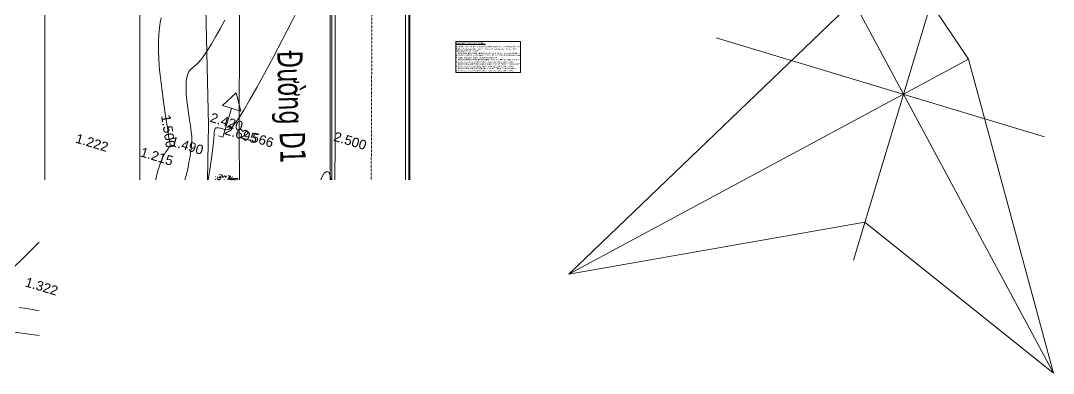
# Model space of a CAD drawing. Header units: millimetres. Extents: x -24439 to 198341, y -52871 to 149926.
# Drawn here: x 133276 to 198341, y -15958 to 6246 of the extents above; entities that cross this region are included whole.
import ezdxf

# ---------------------------------------------------------------- set-up
doc = ezdxf.new("R2010")
doc.units = ezdxf.units.MM
doc.linetypes.add('IMPORT-TNM', pattern=[22.86, 12.7, -5.08, 0, -5.08])
doc.linetypes.add('NET VAN', pattern=[1.06, 0.53, -0.53])
for name, color, linetype, lineweight in [('A-DETL-GENF-2', 9, 'NET VAN', 9), ('A-DETL-THIN-2', 151, 'Continuous', 18), ('A-FLOR', 192, 'Continuous', 9), ('G-ANNO-TEXT-1', 7, 'Continuous', 9), ('G-IMPT-1', 9, 'Continuous', 9), ('G-IMPT-5', 9, 'IMPORT-TNM', 9), ('G-IMPT-6', 7, 'Continuous', 9), ('HOA GIO_TIEN GIANG_dwg-1', 250, 'Continuous', 18), ('TEXT', 7, 'Continuous', 9), ('TEXT-1', 7, 'Continuous', 18)]:
    doc.layers.add(name, color=color, linetype=linetype, lineweight=lineweight)
doc.styles.add('Arial_1', font='arial_0.ttf', dxfattribs={"height": 600})
doc.styles.add('Arial_10', font='arial_0.ttf', dxfattribs={"width": 0.95, "height": 87.5})
doc.styles.add('Arial_5', font='arial_0.ttf', dxfattribs={"height": 5335.983317})
doc.styles.add('Arial_B', font='arialbd_0.ttf', dxfattribs={"width": 0.95, "height": 105})
doc.styles.add('Tahoma', font='tahoma_0.ttf', dxfattribs={"width": 0.75, "height": 1600})

# ---------------------------------------------------------------- blocks, each defined once
blk = doc.blocks.new('NCV_TKCS_251209_TONG THE HIEN TRANG SAN DUONG - NCV_TKCS_HIEN TRANG_251209a_dwg_TG-1613000-TKCS_MB ĐỊNH VỊ CAO ĐỘ THIẾT KẾ')
at = {"layer": 'G-IMPT-1', "flags": 128}
blk.add_lwpolyline([(-606, 1894), (606, 1894), (0, 2923)], close=True, dxfattribs=at)
blk.add_lwpolyline([(0, 1894), (0, 0), (-290, 0)], dxfattribs=at)
blk = doc.blocks.new('NCV_TKCS_251209_TONG THE HIEN TRANG SAN DUONG - NCV_TKCS_HIEN TRANG_251209a_dwg_CX-V314-TKCS_MB ĐỊNH VỊ CAO ĐỘ THIẾT KẾ')
at = {"layer": 'G-IMPT-1'}
blk.add_circle((-788, 6828), 9.72, dxfattribs=at)
for centre, radius, start, end in [((-1679, 6555), 12.1, 243.66202, 126.7256), ((-1485, 6561), 32, 162.57399, 300.10498), ((-1301, 6567), 38.3, 60.915, 157.1357), ((-1318, 6879), 29.3, 252.298, 14.76199), ((-1291, 6541), 10.3, 354.80701, 174.80745), ((-1258, 6826), 59.6, 55.747, 100.7172), ((-1260, 6633), 11.4, 20.151, 149.4583), ((-1214, 6563), 13.1, 352.604, 179.22812), ((-1189, 6718), 43.6, 234.98099, 288.758), ((-1113, 6361), 185, 88.9678, 108.2633), ((-1146, 6613), 30.3, 247.62601, 321.86099), ((-1133, 6858), 10.5, 6.33899, 163.2699), ((-1005, 7317), 644, 259.43601, 265.952), ((-1080, 6894), 10.9, 301.38499, 120.5422), ((-938, 6834), 68.1, 189.10101, 240.28998), ((-952, 6630), 29.9, 32.73401, 113.8693), ((-957, 6768), 20.9, 325.345, 49.843), ((-880, 6762), 24.6, 223.746, 309.893), ((-898, 6743), 33.7, 1.20595, 73.60395), ((-781, 7032), 135, 232.086, 259.30499), ((-862, 6799), 21.9, 301.129, 19.56299), ((-766, 6496), 47.7, 4.198, 63.183), ((-732, 6807), 48.9, 52.34, 100.8761), ((-698, 6777), 29, 25.707, 108.62569), ((-641, 6917), 81.8, 240.64999, 279.78598), ((-657, 6762), 31.3, 341.80099, 118.5875), ((-599, 6875), 62.6, 64.409, 97.6458), ((-406, 7015), 28.5, 11.55101, 113.1588), ((-367, 6577), 22.7, 89.424, 161.08247), ((-355, 7150), 131, 259.90701, 287.02901), ((-364, 6649), 11.4, 140.79099, 272.336), ((-428, 6565), 70.3, 22.14563, 30), ((-319, 6630), 20.2, 41.17999, 179.26844), ((-273, 6949), 64.8, 204.793, 241.51199), ((-309, 6785), 13.8, 284.873, 197.01898), ((-276, 7053), 49.6, 214.775, 307.27901), ((-271, 6798), 99.4, 67.659, 109.327), ((-285, 6737), 11.6, 185.79001, 22.28299), ((-252, 6945), 7.86, 155.48901, 10.258), ((-196, 6409), 606, 88.42139, 94.7615), ((-217, 6826), 23.2, 159.05601, 248.203), ((-205, 6854), 46.3, 61.25799, 127.2143), ((-215, 6780), 23.2, 236.78598, 317.463), ((-213, 6731), 26.5, 249.547, 350.591), ((-150, 6786), 38, 136.466, 194.047), ((-191, 6701), 26.5, 330.70495, 80.22075), ((-172, 6976), 13.2, 56.08498, 188.85501), ((-149, 6769), 23.7, 71.921, 161.2086), ((-445, 6596), 284, 10.96993, 12.112), ((-130, 6828), 13.6, 60.039, 320.569), ((-134, 6788), 8.88, 204.77499, 155.2249), ((-98, 6722), 26.3, 62.39301, 227.95902), ((130, 6668), 248, 171.92299, 180.50917), ((-63, 6722), 25, 44.62399, 129.0153), ((-177, 6756), 133, 323.76653, 352.77899), ((-95, 6931), 47.8, 304.847, 359.86101), ((-38, 6780), 42.8, 29.13199, 112.8169), ((4, 6688), 43.8, 155.62501, 178.65718), ((-15, 6732), 15, 157.32299, 281.255), ((-3, 6852), 28.1, 303.89099, 17.228), ((18, 7000), 20.6, 348.83499, 101.1636), ((4, 6785), 21.8, 347.185, 62.36601), ((60, 6715), 23.1, 161.2, 187.90373), ((52, 6773), 13.5, 327.104, 163.3485), ((45, 6785), 62.8, 264.52899, 307.99301), ((61, 6821), 29.1, 327.203, 96.8077), ((111, 6847), 53.4, 177.216, 232.03101), ((52, 6779), 44.5, 317.892, 24.61501), ((95, 6835), 37.7, 266.823, 326.30701), ((284, 6965), 175, 215.03702, 237.20898), ((186, 6796), 27.3, 169.108, 284.16499), ((149, 6856), 55.5, 281.44, 317.27299), ((205, 6871), 20.4, 198.33899, 300.54799), ((223, 6882), 33.9, 56.746, 123.2543), ((222, 6914), 19.7, 205.77402, 351.28801), ((355, 6763), 111, 141.413, 174.05829), ((270, 6861), 19.9, 148.744, 258.51502), ((368, 6749), 87.1, 129.528, 153.04787), ((343, 6870), 76, 67.899, 108.0114), ((344, 6833), 35.7, 69.16301, 133.4585), ((467, 6739), 142, 143.4112, 152.3321), ((380, 6838), 30.8, 133.756, 209.18201), ((357, 6805), 18.6, 26.74703, 102.3426), ((423, 7012), 51.3, 243.04501, 296.95502), ((423, 6896), 21.4, 60.66, 154.048), ((450, 6846), 33.5, 28.883, 100.4241), ((478, 6935), 44.9, 45.24001, 134.7603), ((455, 6868), 25.3, 254.05002, 346.879), ((488, 6974), 22.6, 243.172, 341.58699), ((591, 6986), 42.8, 218.117, 292.81201), ((594, 6985), 25.4, 61.69901, 171.4309), ((607, 7020), 48.9, 218.82199, 291.315), ((633, 6939), 36.2, 41.631, 103.3173), ((-1580, 6189), 67.5, 69.244, 129.6807), ((-1562, 6289), 20.7, 57.56, 172.84284), ((-1374, 6410), 94.8, 92.1328, 139.7512), ((-1405, 6342), 23.3, 31.14999, 168.58), ((-1336, 6361), 12.2, 301.72995, 77.19395), ((-1293, 6336), 19.9, 197.53198, 309.68899), ((-1269, 6377), 57.5, 258.595, 287.00812), ((-1221, 6507), 101, 242.50501, 274.11499), ((-1251, 6348), 28.8, 350.54394, 89.06645), ((-1269, 6377), 57.5, 293.58165, 323.726), ((-1171, 6316), 81.4, 42.663, 93.7343), ((-754, 6454), 42.9, 42.87791, 49.278)]:
    blk.add_arc(centre, radius, start, end, dxfattribs=at)
blk = doc.blocks.new('NCV_TKCS_251209_TONG THE HIEN TRANG SAN DUONG - NCV_TKCS_HIEN TRANG_251209a_dwg-1612995-TKCS_MB ĐỊNH VỊ CAO ĐỘ THIẾT KẾ')
at = {"layer": 'G-IMPT-1', "flags": 128}
for points in [[(563602852, 1145093282), (563604167, 1145089083), (563606454, 1145082119), (563614466, 1145054358), (563616073, 1145049661), (563620134, 1145037512), (563624300, 1145023443), (563630510, 1145001852), (563634991, 1144986784), (563635712, 1144984470)], [(563630668, 1144982951), (563630664, 1144982989), (563630637, 1144983459), (563630637, 1144983852), (563630656, 1144984175), (563630690, 1144984438), (563630732, 1144984648), (563630777, 1144984814), (563630818, 1144984945), (563630850, 1144985047), (563630875, 1144985126), (563630892, 1144985183), (563630903, 1144985224), (563630910, 1144985250), (563630913, 1144985266), (563630913, 1144985275), (563630913, 1144985279), (563630911, 1144985284), (563630904, 1144985301), (563630885, 1144985341), (563630849, 1144985417), (563630790, 1144985540), (563630703, 1144985722), (563630581, 1144985976), (563630418, 1144986313), (563630213, 1144986740), (563629974, 1144987244), (563629712, 1144987805), (563629439, 1144988405), (563629167, 1144989023), (563628908, 1144989642), (563628673, 1144990241), (563628474, 1144990803), (563628320, 1144991311), (563628207, 1144991765), (563628129, 1144992166), (563628081, 1144992517), (563628056, 1144992820)], [(563633795, 1144983892), (563632842, 1144987228), (563628322, 1145001121), (563621443, 1145024146), (563617912, 1145035633), (563612430, 1145053330), (563609037, 1145064494), (563606297, 1145072377), (563601696, 1145088856), (563597882, 1145088677), (563595394, 1145091036)], [(563632413, 1144983476), (563632418, 1144983687), (563632414, 1144983925), (563632400, 1144984177), (563632378, 1144984439), (563632349, 1144984702), (563632316, 1144984960), (563632279, 1144985206), (563632242, 1144985433), (563632204, 1144985636), (563632169, 1144985809), (563632133, 1144985958), (563632094, 1144986093), (563632050, 1144986221), (563631998, 1144986351), (563631936, 1144986492), (563631862, 1144986652), (563631772, 1144986840), (563631667, 1144987061), (563631548, 1144987310), (563631422, 1144987580), (563631293, 1144987863), (563631166, 1144988151), (563631047, 1144988437), (563630939, 1144988712), (563630848, 1144988968), (563630778, 1144989200), (563630728, 1144989408), (563630696, 1144989593), (563630682, 1144989756), (563630684, 1144989900), (563630699, 1144990026), (563630728, 1144990135), (563630767, 1144990230), (563630816, 1144990313), (563630875, 1144990397), (563630943, 1144990494), (563631021, 1144990618), (563631108, 1144990783), (563631204, 1144991002), (563631309, 1144991288), (563631424, 1144991656), (563631547, 1144992113), (563631675, 1144992642), (563631804, 1144993224), (563631930, 1144993836)], [(563633835, 1144983904), (563633798, 1144984173), (563633728, 1144984656), (563633656, 1144985122), (563633587, 1144985555), (563633522, 1144985938), (563633463, 1144986255), (563633412, 1144986512), (563633370, 1144986714), (563633340, 1144986870), (563633321, 1144986985), (563633317, 1144987068), (563633327, 1144987126), (563633354, 1144987165), (563633398, 1144987192), (563633457, 1144987210), (563633528, 1144987221), (563633609, 1144987226), (563633696, 1144987229), (563633786, 1144987230), (563633878, 1144987233), (563633968, 1144987239), (563634053, 1144987253), (563634139, 1144987296), (563634228, 1144987390), (563634325, 1144987560), (563634435, 1144987828), (563634561, 1144988218), (563634709, 1144988753), (563634882, 1144989456), (563635083, 1144990340), (563635304, 1144991372), (563635537, 1144992509), (563635771, 1144993709), (563635997, 1144994927), (563636207, 1144996121)], [(563641282, 1144986147), (563640641, 1144988325), (563636393, 1145002426), (563630011, 1145023698), (563627604, 1145031759), (563627371, 1145032647), (563627483, 1145033830), (563628029, 1145034651), (563628783, 1145035116), (563629471, 1145035381), (563630611, 1145035371), (563631489, 1145034886), (563631938, 1145034114), (563645933, 1144987548)], [(563641474, 1144986205), (563640833, 1144988382), (563636585, 1145002484), (563630203, 1145023755), (563627797, 1145031813), (563627573, 1145032663), (563627677, 1145033761), (563628171, 1145034504), (563628872, 1145034936), (563629507, 1145035181), (563630559, 1145035171), (563631344, 1145034738), (563631753, 1145034034), (563645742, 1144987491)], [(563624739, 1144972768), (563625219, 1144972836), (563625693, 1144972900), (563626020, 1144972941)], [(563602997, 1144967681), (563626472, 1144971441)], [(563640619, 1144985948), (563640630, 1144986089), (563640712, 1144986399), (563640828, 1144986560), (563640963, 1144986547), (563641110, 1144986384), (563641246, 1144986136)]]:
    blk.add_lwpolyline(points, dxfattribs=at)
at = {"layer": 'G-IMPT-5'}
blk.add_line((563638728, 1145003509), (563643667, 1144986866), dxfattribs=at)
at = {"rotation": 0.0005022323020535149}
blk.add_blockref('NCV_TKCS_251209_TONG THE HIEN TRANG SAN DUONG - NCV_TKCS_HIEN TRANG_251209a_dwg_TG-1613000-TKCS_MB ĐỊNH VỊ CAO ĐỘ THIẾT KẾ', (563633947, 1144986737), dxfattribs=at)
at = {"xscale": 0.5999999999997676, "yscale": 0.5999999999997676, "zscale": 0.5999999999997676, "rotation": 0.0005022315763634679}
blk.add_blockref('NCV_TKCS_251209_TONG THE HIEN TRANG SAN DUONG - NCV_TKCS_HIEN TRANG_251209a_dwg_CX-V314-TKCS_MB ĐỊNH VỊ CAO ĐỘ THIẾT KẾ', (563635223, 1144980302), dxfattribs=at)
at = {"layer": 'G-IMPT-6'}
for s, insert, char_height, width, attachment_point, rotation, line_spacing_factor, style in [('Đư\\fTahoma|b0|i0|c254|p34|;\\W.75;ờng D1', (563637165, 1144993427), 1600, 8754.26, 1, 288.52641, 0.994306, 'Tahoma'), ('1.500', (563630815, 1144986231), 600, 2511.85, 2, 295.68927, 0.941778, 'Arial_1')]:
    blk.add_mtext(s, dxfattribs=dict(at, insert=insert, char_height=char_height, width=width, attachment_point=attachment_point, rotation=rotation, line_spacing_factor=line_spacing_factor, style=style))
at = {"layer": 'G-IMPT-6', "char_height": 600, "width": 2511.85, "attachment_point": 1, "line_spacing_factor": 0.941778, "style": 'Arial_1'}
for s, insert in [('2.500', (563640641, 1144989132)), ('2.420', (563632842, 1144988035)), ('2.695', (563633947, 1144987544)), ('2.566', (563634991, 1144987591)), ('1.490', (563630887, 1144985879)), ('1.222', (563625102, 1144984330)), ('1.215', (563629263, 1144984677)), ('1.322', (563624673, 1144974748))]:
    blk.add_mtext(s, dxfattribs=dict(at, insert=insert))
blk = doc.blocks.new('NCV_TKCS_251209_TONG THE HIEN TRANG SAN DUONG - NCV_TKCS_251209_TONG THE HIEN TRANG SAN DUONG-1605292-TKCS_MB ĐỊNH VỊ CAO ĐỘ THIẾT KẾ')
at = {"rotation": 343.2379237072182}
blk.add_blockref('NCV_TKCS_251209_TONG THE HIEN TRANG SAN DUONG - NCV_TKCS_HIEN TRANG_251209a_dwg-1612995-TKCS_MB ĐỊNH VỊ CAO ĐỘ THIẾT KẾ', (-869777548, -933796959), dxfattribs=at)
blk = doc.blocks.new('HOA GIO_TIEN GIANG_dwg-1605386-TỔNG THỂ_HOA GIÓ')
at = {"layer": 'TEXT'}
for p, q in [((8395, 10147), (2680, -8828)), ((15264, -15958), (2679, 7475)), ((-5985, 5174), (14714, -1060)), ((-15264, -9710), (9926, 3819))]:
    blk.add_line(p, q, dxfattribs=at)
at = {"layer": 'TEXT', "flags": 128}
blk.add_lwpolyline([(7552, 7347), (9926, 3819), (15264, -15958), (3396, -6448), (-15264, -9710), (2679, 7475), (7552, 7347), (9926, 3819), (15264, -15958), (3396, -6448), (-15264, -9710), (2679, 7475)], close=True, dxfattribs=at)
at = {"layer": 'TEXT-1', "insert": (8045, 15591), "char_height": 5336, "width": 4124.3, "attachment_point": 1, "rotation": 343.23792, "line_spacing_factor": 0.941778, "style": 'Arial_5'}
blk.add_mtext('b', dxfattribs=at)

msp = doc.modelspace()

# ---------------------------------------------------------------- linework, layer by layer
at = {"layer": 'A-DETL-THIN-2'}
for p, q in [((160696.8, 4937.8), (160696.8, 2987.8)), ((164759.4, 4937.8), (160696.8, 4937.8)), ((164759.4, 2987.8), (164759.4, 4937.8)), ((160696.8, 2987.8), (164759.4, 2987.8))]:
    msp.add_line(p, q, dxfattribs=at)
at = {"layer": 'A-FLOR'}
for p, q in [((152779.3, 109894.5), (152779.3, -3771.3)), ((157794.6, 109894.5), (157794.6, -3771.3)), ((140779.3, -3771.3), (140779.3, 77336.3)), ((134801.5, -3771.3), (134801.5, 7888.2)), ((129768.7, -12330.8), (134452.1, -7690.3))]:
    msp.add_line(p, q, dxfattribs=at)

# ---------------------------------------------------------------- block references
at = {"layer": 'A-DETL-GENF-2'}
msp.add_blockref('NCV_TKCS_251209_TONG THE HIEN TRANG SAN DUONG - NCV_TKCS_251209_TONG THE HIEN TRANG SAN DUONG-1605292-TKCS_MB ĐỊNH VỊ CAO ĐỘ THIẾT KẾ', (26103.5, 9888.2), dxfattribs=at)
at = {"layer": 'HOA GIO_TIEN GIANG_dwg-1'}
msp.add_blockref('HOA GIO_TIEN GIANG_dwg-1605386-TỔNG THỂ_HOA GIÓ', (183076.4, 0), dxfattribs=at)

# ---------------------------------------------------------------- texts
at = {"layer": 'G-ANNO-TEXT-1', "attachment_point": 4, "line_spacing_factor": 0.936439}
for s, insert, char_height, width, style in [('\\pt399,798,1197,1596,1995,2394,2793,3192,3591,3990,4389,4788,5187,5586,5985,6384,6783,7182,7581,7980,8379,8778,9177,9576,9975,10374,10773,11172,11571,11970,12369,12768;{\\LGHI CHÚ CAO ĐỘ CHUNG:}', (160721.1, 4804.9), 105, 1838.725, 'Arial_B'), ('\\pt399,798,1197,1596,1995,2394,2793,3192,3591,3990,4389,4788,5187,5586,5985,6384,6783,7182,7581,7980,8379,8778,9177,9576,9975,10374,10773,11172,11571,11970,12369,12768;CAO ĐỘ HOÀN THIỆN CỦA CÔNG TRÌNH NHƯ SAU ({\\fArial|b0|i1|c0|p34;THAM CHIẾU CÁC MỐC GPS-01/CAO ĐỘ +2.677 - MỐC GPS-02/CAO ĐỘ +2.611 - MỐC GPS-03/CAO ĐỘ +2.928}):\\P - {\\fArial|b1|i0|c0|p34;MỐC CAO ĐỘ +0.000 THIẾT KẾ} TƯƠNG ỨNG VỚI CAO ĐỘ +2.900m CAO ĐỘ QUỐC GIA VN2000 TẠI CHÂN BÓ VỈA TIẾP GIÁP ĐƯỜNG GIAO THÔNG NỘI BỘ TRONG KHUÔN VIÊN DỰ ÁN\\P - {\\fArial|b1|i0|c0|p34;ĐỐI VỚI KHỐI CÔNG TRÌNH CHÍNH}: CAO ĐỘ TRUNG BÌNH +2.190m TƯƠNG ĐƯƠNG CAO ĐỘ +5.090m CAO ĐỘ QUỐC GIA VN2000\\P - {\\fArial|b1|i0|c0|p34;ĐỐI VỚI SÂN ĐƯỜNG XUNG QUANH}: CAO ĐỘ TRUNG BÌNH +0.200m TƯƠNG ĐƯƠNG CAO ĐỘ +3.100m CAO ĐỘ QUỐC GIA VN2000\\P - {\\fArial|b1|i0|c0|p34;ĐỐI VỚI SÂN ĐƯỜNG NỘI KHU}: CAO ĐỘ TRUNG BÌNH +0.900m TƯƠNG ĐƯƠNG CAO ĐỘ +3.800m CAO ĐỘ QUỐC GIA VN2000', (160721.1, 3840.1), 87.5, 4022.585, 'Arial_10')]:
    msp.add_mtext(s, dxfattribs=dict(at, insert=insert, char_height=char_height, width=width, style=style))

doc.saveas('drawing.dxf')
